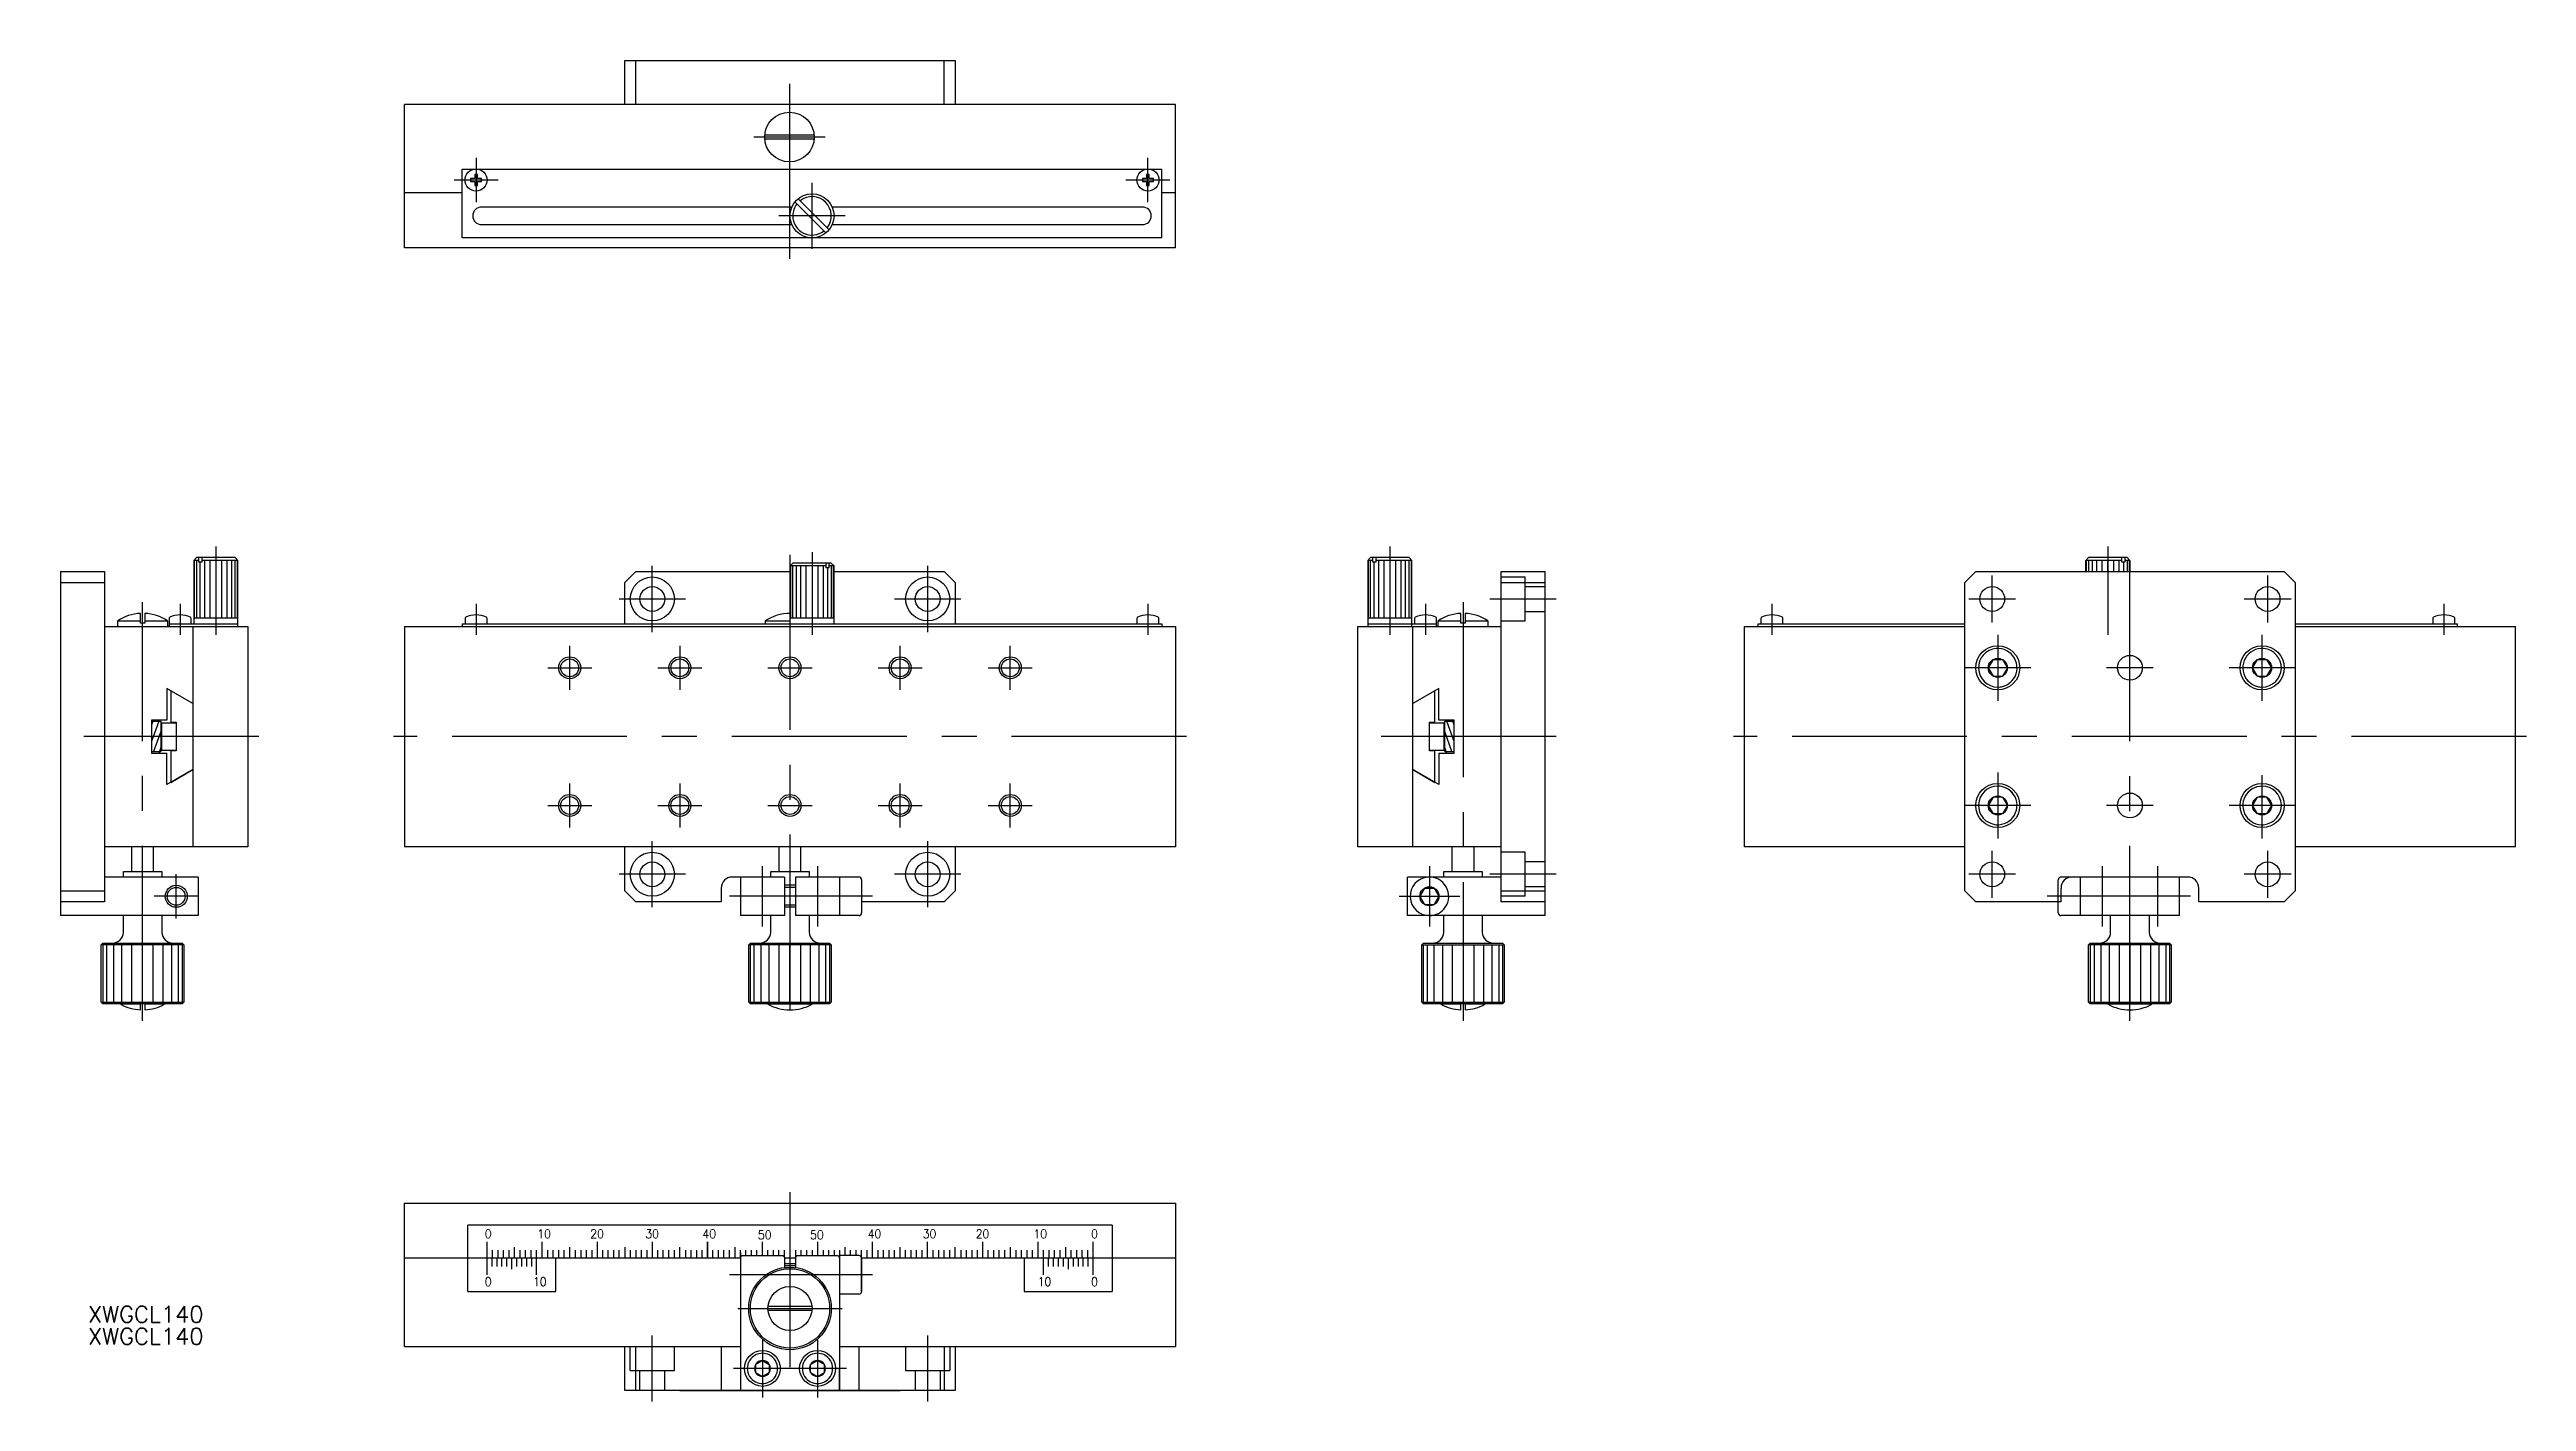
# Model space of a CAD drawing. Extents: x -134 to 315, y -121 to 125.
import ezdxf

# ---------------------------------------------------------------- set-up
doc = ezdxf.new("R2010")
doc.units = 0
doc.linetypes.add('CENTER', pattern=[50.8, 31.75, -6.35, 6.35, -6.35])
doc.linetypes.add('DASHED', pattern=[19.05, 12.7, -6.35])
doc.layers.get('0').update_dxf_attribs({"linetype": 'CONTINUOUS'})
doc.layers.add('CENTER', color=1, linetype='CENTER')
doc.styles.add('CONVERTER_2', font='txt.shx', dxfattribs={"width": 0.9})
doc.styles.get("Standard").update_dxf_attribs({"font": 'txt.shx', "height": 3, "bigfont": 'bigfont.shx'})

msp = doc.modelspace()

# ---------------------------------------------------------------- linework, layer by layer
at = {"color": 7, "linetype": 'CONTINUOUS'}
for p, q in [((-30, 122.78), (30, 122.78)), ((-30, 114.78), (-30, 122.78)), ((-28, 114.78), (-28, 122.78)), ((28, 114.78), (28, 122.78)), ((30, 122.78), (30, 114.78)), ((70, 114.78), (-70, 114.78)), ((-70, 88.78), (-70, 114.78)), ((70, 88.78), (70, 114.78)), ((-4.57, 109.28), (4.4, 109.28)), ((4.4, 108.48), (-4.57, 108.48)), ((-59.5, 103.08), (67.5, 103.08)), ((-59.5, 93.58), (-59.5, 103.08)), ((-59.5, 90.58), (-59.5, 102.08)), ((-57.25, 101.33), (-58, 101.33)), ((-58, 101.33), (-58, 100.83)), ((-58, 100.83), (-57.25, 100.83)), ((-56.75, 102.08), (-57.25, 102.08)), ((-57.25, 102.08), (-57.25, 101.33)), ((-57.25, 100.83), (-57.25, 100.08)), ((-57.25, 100.08), (-56.75, 100.08)), ((-56.75, 101.33), (-56.75, 102.08)), ((-56, 101.33), (-56.75, 101.33)), ((-56.75, 100.08), (-56.75, 100.83)), ((-56.75, 100.83), (-56, 100.83)), ((-56, 100.83), (-56, 101.33)), ((64.75, 101.33), (64, 101.33)), ((64, 101.33), (64, 100.83)), ((64, 100.83), (64.75, 100.83)), ((65.25, 102.08), (64.75, 102.08)), ((64.75, 102.08), (64.75, 101.33)), ((64.75, 100.83), (64.75, 100.08)), ((64.75, 100.08), (65.25, 100.08)), ((65.25, 101.33), (65.25, 102.08)), ((66, 101.33), (65.25, 101.33)), ((65.25, 100.08), (65.25, 100.83)), ((65.25, 100.83), (66, 100.83)), ((66, 100.83), (66, 101.33)), ((67.5, 90.58), (67.5, 103.08)), ((-59.5, 98.78), (-70, 98.78)), ((0.33, 96.18), (-56, 96.18)), ((6.53, 91.48), (0.9, 97.11)), ((1.47, 97.67), (7.1, 92.05)), ((64, 96.18), (7.67, 96.18)), ((70, 98.78), (67.5, 98.78)), ((67.5, 90.58), (-59.5, 90.58)), ((-56, 92.98), (0.33, 92.98)), ((7.67, 92.98), (64, 92.98)), ((70, 88.78), (-70, 88.78)), ((-108.25, 32), (-107.75, 32.5)), ((-108.25, 32), (-108.25, 20.51)), ((-107.35, 32), (-108.25, 32)), ((-108.12, 21.5), (-108.12, 32)), ((-100.75, 32.5), (-107.75, 32.5)), ((-107.72, 21.5), (-107.72, 32)), ((-107.35, 31.7), (-107.35, 32.5)), ((-106.78, 31.7), (-107.35, 31.7)), ((-107.08, 21.5), (-107.08, 31.7)), ((-106.78, 32.5), (-106.78, 31.7)), ((-100.25, 32), (-106.78, 32)), ((-106.25, 21.5), (-106.25, 32)), ((-105.29, 21.5), (-105.29, 32)), ((-104.25, 32), (-104.25, 21.5)), ((-103.22, 32), (-103.22, 21.5)), ((-102.25, 32), (-102.25, 21.5)), ((-101.42, 32), (-101.42, 21.5)), ((-100.79, 32), (-100.79, 21.5)), ((-100.75, 32.5), (-100.25, 32)), ((-100.39, 32), (-100.39, 21.5)), ((-100.25, 20), (-100.25, 32)), ((0, 31), (0.5, 31.5)), ((7.5, 31.5), (0.5, 31.5)), ((6.53, 31.5), (6.53, 30.7)), ((7.1, 30.7), (7.1, 31.5)), ((7.5, 31.5), (8, 31)), ((104.91, 32), (105.41, 32.5)), ((104.91, 32), (104.91, 20)), ((105.81, 32), (104.91, 32)), ((105.04, 21.5), (105.04, 32)), ((112.41, 32.5), (105.41, 32.5)), ((105.44, 21.5), (105.44, 32)), ((105.81, 31.7), (105.81, 32.5)), ((106.37, 31.7), (105.81, 31.7)), ((106.08, 21.5), (106.08, 31.7)), ((106.37, 32.5), (106.37, 31.7)), ((112.91, 32), (106.37, 32)), ((106.91, 21.5), (106.91, 32)), ((107.87, 21.5), (107.87, 32)), ((108.91, 32), (108.91, 21.5)), ((109.94, 32), (109.94, 21.5)), ((110.91, 32), (110.91, 21.5)), ((111.73, 32), (111.73, 21.5)), ((112.37, 32), (112.37, 21.5)), ((112.41, 32.5), (112.91, 32)), ((112.77, 32), (112.77, 21.5)), ((112.91, 20), (112.91, 32)), ((235.31, 32), (235.81, 32.5)), ((241.85, 32), (235.31, 32)), ((235.31, 30), (235.31, 32)), ((235.45, 30), (235.45, 32)), ((242.81, 32.5), (235.81, 32.5)), ((235.85, 30), (235.85, 32)), ((236.49, 30), (236.49, 32)), ((237.31, 30), (237.31, 32)), ((238.28, 30), (238.28, 32)), ((239.31, 30), (239.31, 32)), ((240.35, 32), (240.35, 30)), ((241.31, 32), (241.31, 30)), ((241.85, 31.7), (241.85, 32.5)), ((242.41, 31.7), (241.85, 31.7)), ((242.14, 31.7), (242.14, 30)), ((242.41, 32.5), (242.41, 31.7)), ((243.31, 32), (242.41, 32)), ((242.78, 32), (242.78, 30)), ((242.81, 32.5), (243.31, 32)), ((243.18, 32), (243.18, 30)), ((243.31, 32), (243.31, 30)), ((-132.45, 30), (-132.45, -30)), ((-132.45, 30), (-124.45, 30)), ((-132.45, 28), (-124.45, 28)), ((-124.45, 30), (-124.45, -30)), ((-28, 30), (-30, 28)), ((-30, 20.5), (-30, 28)), ((-28, 30), (0, 30)), ((0, 31), (0, 20.5)), ((6.53, 31), (0, 31)), ((0.14, 21.5), (0.14, 31)), ((0.54, 21.5), (0.54, 31)), ((1.17, 21.5), (1.17, 31)), ((2, 21.5), (2, 31)), ((2.96, 21.5), (2.96, 31)), ((4, 31), (4, 21.5)), ((5.04, 31), (5.04, 21.5)), ((6, 31), (6, 21.5)), ((6.53, 30.7), (7.1, 30.7)), ((6.83, 30.7), (6.83, 21.5)), ((8, 31), (7.1, 31)), ((7.46, 31), (7.46, 21.5)), ((7.86, 31), (7.86, 21.5)), ((8, 20.5), (8, 31)), ((8, 30), (28, 30)), ((28, 30), (30, 28)), ((30, 28), (30, 20.5)), ((129.11, -30), (129.11, 30)), ((129.11, 30), (137.11, 30)), ((129.11, 28), (137.11, 28)), ((137.11, -32.5), (137.11, 30)), ((213.31, 28), (215.31, 30)), ((213.31, 25), (213.31, 28)), ((215.31, 30), (218.31, 30)), ((218.31, 30), (268.31, 30)), ((235.31, 30), (235.45, 30)), ((235.45, 30), (235.85, 30)), ((235.85, 30), (236.49, 30)), ((236.49, 30), (237.31, 30)), ((237.31, 30), (238.28, 30)), ((238.28, 30), (239.31, 30)), ((239.31, 30), (240.35, 30)), ((240.35, 30), (241.31, 30)), ((241.31, 30), (242.14, 30)), ((242.14, 30), (242.78, 30)), ((242.78, 30), (243.18, 30)), ((243.18, 30), (243.31, 30)), ((268.31, 30), (271.31, 30)), ((273.31, 28), (271.31, 30)), ((273.31, 28), (273.31, -28)), ((213.31, 12.5), (213.31, 25)), ((-124.45, 20), (-98.45, 20)), ((-122.05, 20), (-122.05, 21.01)), ((-122.05, 21.01), (-117.95, 21.01)), ((-117.95, 20.6), (-117.95, 22.39)), ((-117.15, 20.6), (-117.95, 20.6)), ((-117.15, 22.39), (-117.15, 20.6)), ((-117.15, 21.01), (-113.05, 21.01)), ((-113.05, 21.01), (-113.05, 20)), ((-112.75, 21.49), (-112.75, 20.5)), ((-112.75, 20.5), (-100.25, 20.5)), ((-112.75, 20.5), (-112.75, 20)), ((-108.75, 20.5), (-108.75, 21.49)), ((-108.45, 20), (-108.45, -20)), ((-100.25, 21.5), (-108.25, 21.5)), ((-98.45, 20), (-98.45, -20)), ((-70, 20), (-70, -20)), ((-70, 20), (70, 20)), ((-59.5, 20.5), (67.5, 20.5)), ((-59.5, 20.5), (-59.5, 20)), ((-59, 21.49), (-59, 20.5)), ((-55, 20.5), (-55, 21.49)), ((-4.5, 21), (0, 21)), ((-4.5, 21), (-4.5, 20.5)), ((8, 21.5), (0, 21.5)), ((63, 21.49), (63, 20.5)), ((67, 20.5), (67, 21.49)), ((67.5, 20.5), (67.5, 20)), ((70, 20), (70, -20)), ((103.11, -20), (103.11, 20)), ((103.11, 20), (104.91, 20)), ((112.91, 21.5), (104.91, 21.5)), ((104.91, 20.5), (117.41, 20.5)), ((104.91, 20), (129.11, 20)), ((113.11, -20), (113.11, 20)), ((113.41, 21.49), (113.41, 20.5)), ((117.41, 20.5), (117.41, 21.49)), ((117.41, 20), (117.41, 20.5)), ((117.71, 21.01), (121.81, 21.01)), ((117.71, 20), (117.71, 21.01)), ((121.81, 20.6), (121.81, 22.39)), ((122.61, 20.6), (121.81, 20.6)), ((122.61, 22.39), (122.61, 20.6)), ((122.61, 21.01), (126.71, 21.01)), ((126.71, 21.01), (126.71, 20)), ((173.31, -20), (173.31, 20)), ((173.31, 20), (213.31, 20)), ((175.81, 20.5), (213.31, 20.5)), ((175.81, 20), (175.81, 20.5)), ((176.31, 21.49), (176.31, 20.5)), ((180.31, 20.5), (180.31, 21.49)), ((273.31, 20.5), (302.81, 20.5)), ((273.31, 20), (313.31, 20)), ((298.31, 21.49), (298.31, 20.5)), ((302.31, 20.5), (302.31, 21.49)), ((302.81, 20), (302.81, 20.5)), ((313.31, -20), (313.31, 20)), ((218.45, 14), (217.58, 12.5)), ((218.45, 14), (220.18, 14)), ((220.18, 14), (221.05, 12.5)), ((265.58, 12.5), (266.45, 14)), ((266.45, 14), (268.18, 14)), ((269.05, 12.5), (268.18, 14)), ((213.31, -28), (213.31, 12.5)), ((217.58, 12.5), (218.45, 11)), ((218.45, 11), (220.18, 11)), ((221.05, 12.5), (220.18, 11)), ((266.45, 11), (265.58, 12.5)), ((266.45, 11), (268.18, 11)), ((268.18, 11), (269.05, 12.5)), ((-108.45, 6), (-113.15, 8.71)), ((-113.15, 8.71), (-113.15, 3)), ((-108.45, 6), (-112.45, 8.31)), ((-112.45, 8.31), (-112.45, 2.6)), ((117.81, 8.71), (113.11, 6)), ((117.11, 8.31), (113.11, 6)), ((117.11, 2.6), (117.11, 8.31)), ((117.81, 3), (117.81, 8.71)), ((-115.95, 3), (-115.95, -3)), ((-113.15, 3), (-115.95, 3)), ((-115.95, 2.8), (-114.23, 2.8)), ((-114.23, 2.8), (-114.23, -2.7)), ((-114.23, 2.5), (-111.45, 2.5)), ((-114.15, 2.5), (-114.15, -2.5)), ((-112.45, 2.6), (-111.45, 2.6)), ((-111.45, 2.6), (-111.45, -2.6)), ((116.11, -2.6), (116.11, 2.6)), ((116.11, 2.6), (117.11, 2.6)), ((116.11, 2.5), (118.88, 2.5)), ((120.61, 3), (117.81, 3)), ((118.81, -2.5), (118.81, 2.5)), ((118.88, -2.7), (118.88, 2.8)), ((118.88, 2.8), (120.61, 2.8)), ((120.61, -3), (120.61, 3)), ((-115.95, -2.7), (-114.23, -2.7)), ((-115.95, -3), (-113.15, -3)), ((-114.55, -2.7), (-114.55, -3)), ((-111.45, -2.5), (-114.23, -2.5)), ((-113.15, -8.71), (-113.15, -3)), ((-111.45, -2.6), (-112.45, -2.6)), ((-112.45, -2.6), (-112.45, -8.31)), ((118.88, -2.5), (116.11, -2.5)), ((117.11, -2.6), (116.11, -2.6)), ((117.11, -8.31), (117.11, -2.6)), ((117.81, -3), (117.81, -8.71)), ((117.81, -3), (120.61, -3)), ((118.88, -2.7), (120.61, -2.7)), ((119.21, -3), (119.21, -2.7)), ((-108.45, -6), (-113.15, -8.71)), ((-112.45, -8.31), (-108.45, -6)), ((113.11, -6), (117.11, -8.31)), ((117.81, -8.71), (113.11, -6)), ((218.45, -11), (217.58, -12.5)), ((217.58, -12.5), (218.45, -14)), ((220.18, -11), (218.45, -11)), ((220.18, -11), (221.05, -12.5)), ((221.05, -12.5), (220.18, -14)), ((265.58, -12.5), (266.45, -11)), ((266.45, -14), (265.58, -12.5)), ((268.18, -11), (266.45, -11)), ((269.05, -12.5), (268.18, -11)), ((268.18, -14), (269.05, -12.5)), ((220.18, -14), (218.45, -14)), ((268.18, -14), (266.45, -14)), ((-108.45, -20), (-124.45, -20)), ((-119.55, -20), (-119.55, -24.51)), ((-115.55, -24.51), (-115.55, -20)), ((-98.45, -20), (-108.45, -20)), ((70, -20), (-70, -20)), ((-30, -28), (-30, -20)), ((2, -20), (-2, -20)), ((-2, -20), (-2, -24.51)), ((2, -24.51), (2, -20)), ((30, -20), (30, -28)), ((113.11, -20), (103.11, -20)), ((129.11, -20), (113.11, -20)), ((120.21, -20), (120.21, -24.51)), ((124.21, -24.51), (124.21, -20)), ((213.31, -20), (173.31, -20)), ((313.31, -20), (273.31, -20)), ((-124.45, -23), (-124.45, -30)), ((-111.45, -25.5), (-124.45, -25.5)), ((-121.05, -25.5), (-121.05, -24.51)), ((-121.05, -24.51), (-119.55, -24.51)), ((-119.55, -24.51), (-115.55, -24.51)), ((-115.55, -24.51), (-114.05, -24.51)), ((-114.05, -24.51), (-114.05, -25.5)), ((-107.45, -25.5), (-111.45, -25.5)), ((-107.45, -25.5), (-107.45, -32.5)), ((-3.5, -25.5), (-10.5, -25.5)), ((-9, -25.5), (-9, -29)), ((-3.5, -24.51), (3.5, -24.51)), ((-3.5, -25.5), (-3.5, -24.51)), ((-1, -25.5), (-3.5, -25.5)), ((-1, -25.5), (-1, -27)), ((12.5, -25.5), (1, -25.5)), ((1, -25.5), (1, -27)), ((3.5, -24.51), (3.5, -25.5)), ((9, -25.5), (3.5, -25.5)), ((9, -25.5), (9, -32.5)), ((10.5, -25.5), (9, -25.5)), ((13, -26), (13, -30)), ((112.11, -32.5), (112.11, -25.5)), ((129.11, -25.5), (112.11, -25.5)), ((118.71, -24.51), (120.21, -24.51)), ((118.71, -25.5), (118.71, -24.51)), ((120.21, -24.51), (124.21, -24.51)), ((124.21, -24.51), (125.71, -24.51)), ((125.71, -24.51), (125.71, -25.5)), ((129.11, -30), (129.11, -23)), ((252.31, -25.5), (232.81, -25.5)), ((234.31, -25.5), (232.81, -25.5)), ((234.31, -32.5), (234.31, -25.5)), ((253.81, -25.5), (244.31, -25.5)), ((252.31, -29), (252.31, -25.5)), ((-132.45, -28), (-124.45, -28)), ((-124.45, -30), (-132.45, -30)), ((-132.45, -30), (-132.45, -32.5)), ((-30, -28), (-28, -30)), ((-12.5, -30), (-28, -30)), ((-12.5, -27.5), (-12.5, -30)), ((-9, -29), (-9, -30)), ((-9, -30), (-9, -32.5)), ((1, -27), (-1, -27)), ((-1, -27), (-1, -27.38)), ((-1, -27.38), (-1, -30.62)), ((-1, -30.62), (-1, -31)), ((-1, -31), (-1, -32.5)), ((1, -31), (-1, -31)), ((1, -27), (1, -27.38)), ((1, -27.38), (1, -30.62)), ((1, -30.62), (1, -31)), ((1, -31), (1, -32.5)), ((14, -30), (13, -30)), ((28, -30), (13, -30)), ((13, -30), (13, -32)), ((30, -28), (28, -30)), ((115.24, -27.5), (114.37, -29)), ((114.37, -29), (115.24, -30.5)), ((115.24, -27.5), (116.97, -27.5)), ((115.24, -30.5), (116.97, -30.5)), ((116.97, -27.5), (117.84, -29)), ((117.84, -29), (116.97, -30.5)), ((129.11, -28), (137.11, -28)), ((137.11, -30), (129.11, -30)), ((215.31, -30), (213.31, -28)), ((230.81, -30), (215.31, -30)), ((230.31, -32), (230.31, -30)), ((230.81, -30), (230.81, -27.5)), ((252.31, -32.5), (252.31, -29)), ((255.81, -30), (255.81, -27.5)), ((271.31, -30), (255.81, -30)), ((271.31, -30), (273.31, -28)), ((-111.45, -32.5), (-132.45, -32.5)), ((-121.05, -35.51), (-121.05, -32.5)), ((-114.05, -32.5), (-114.05, -35.51)), ((-107.45, -32.5), (-111.45, -32.5)), ((-1, -32.5), (-9, -32.5)), ((-3.5, -32.5), (-9, -32.5)), ((-1, -32.5), (-3.5, -32.5)), ((-3.5, -35.51), (-3.5, -32.5)), ((9, -32.5), (1, -32.5)), ((9, -32.5), (1, -32.5)), ((3.5, -32.5), (3.5, -35.51)), ((12.5, -32.5), (9, -32.5)), ((116.11, -32.5), (112.11, -32.5)), ((137.11, -32.5), (116.11, -32.5)), ((118.71, -35.51), (118.71, -32.5)), ((125.71, -32.5), (125.71, -35.51)), ((252.31, -32.5), (230.81, -32.5)), ((242.31, -32.5), (234.31, -32.5)), ((239.81, -35.51), (239.81, -32.5)), ((252.31, -32.5), (246.81, -32.5)), ((246.81, -32.5), (246.81, -35.51)), ((-124.75, -37.51), (-125.05, -37.81)), ((-125.05, -48.21), (-125.05, -37.81)), ((-110.05, -37.81), (-125.05, -37.81)), ((-124.8, -37.81), (-124.8, -48.21)), ((-124.75, -37.51), (-110.35, -37.51)), ((-124.05, -48.21), (-124.05, -37.81)), ((-122.86, -37.81), (-122.86, -48.21)), ((-121.3, -48.21), (-121.3, -37.81)), ((-119.49, -48.21), (-119.49, -37.81)), ((-117.55, -48.21), (-117.55, -37.81)), ((-115.61, -48.21), (-115.61, -37.81)), ((-113.8, -48.21), (-113.8, -37.81)), ((-112.25, -48.21), (-112.25, -37.81)), ((-111.06, -48.21), (-111.06, -37.81)), ((-110.05, -37.81), (-110.35, -37.51)), ((-110.31, -48.21), (-110.31, -37.81)), ((-110.05, -37.81), (-110.05, -48.21)), ((-7.5, -37.81), (-7.2, -37.51)), ((-7.5, -48.21), (-7.5, -37.81)), ((7.5, -37.81), (-7.5, -37.81)), ((-7.24, -37.81), (-7.24, -48.21)), ((-7.2, -37.51), (7.2, -37.51)), ((-6.5, -48.21), (-6.5, -37.81)), ((-5.3, -37.81), (-5.3, -48.21)), ((-3.75, -48.21), (-3.75, -37.81)), ((-1.94, -48.21), (-1.94, -37.81)), ((0, -48.21), (0, -37.81)), ((1.94, -48.21), (1.94, -37.81)), ((3.75, -48.21), (3.75, -37.81)), ((5.3, -48.21), (5.3, -37.81)), ((6.5, -48.21), (6.5, -37.81)), ((7.5, -37.81), (7.2, -37.51)), ((7.24, -48.21), (7.24, -37.81)), ((7.5, -37.81), (7.5, -48.21)), ((115.01, -37.51), (114.71, -37.81)), ((114.71, -48.21), (114.71, -37.81)), ((114.71, -37.81), (129.71, -37.81)), ((114.96, -37.81), (114.96, -48.21)), ((115.01, -37.51), (129.41, -37.51)), ((115.71, -37.81), (115.71, -48.21)), ((116.9, -37.81), (116.9, -48.21)), ((118.46, -37.81), (118.46, -48.21)), ((120.26, -37.81), (120.26, -48.21)), ((122.21, -37.81), (122.21, -48.21)), ((124.15, -37.81), (124.15, -48.21)), ((125.96, -37.81), (125.96, -48.21)), ((127.51, -48.21), (127.51, -37.81)), ((128.7, -37.81), (128.7, -48.21)), ((129.71, -37.81), (129.41, -37.51)), ((129.45, -48.21), (129.45, -37.81)), ((129.71, -37.81), (129.71, -48.21)), ((236.11, -37.51), (235.81, -37.81)), ((235.81, -48.21), (235.81, -37.81)), ((250.81, -37.81), (235.81, -37.81)), ((236.07, -37.81), (236.07, -48.21)), ((236.11, -37.51), (250.51, -37.51)), ((236.82, -37.81), (236.82, -48.21)), ((238.01, -37.81), (238.01, -48.21)), ((239.56, -37.81), (239.56, -48.21)), ((241.37, -37.81), (241.37, -48.21)), ((243.31, -37.81), (243.31, -48.21)), ((245.26, -37.81), (245.26, -48.21)), ((247.06, -37.81), (247.06, -48.21)), ((248.62, -48.21), (248.62, -37.81)), ((249.81, -37.81), (249.81, -48.21)), ((250.51, -37.51), (250.81, -37.81)), ((250.56, -48.21), (250.56, -37.81)), ((250.81, -37.81), (250.81, -48.21)), ((-125.05, -48.21), (-110.05, -48.21)), ((-125.05, -48.21), (-124.75, -48.51)), ((-110.35, -48.51), (-124.75, -48.51)), ((-121.55, -48.61), (-121.55, -48.51)), ((-117.95, -48.61), (-121.55, -48.61)), ((-117.95, -49.6), (-117.95, -48.51)), ((-117.15, -48.51), (-117.15, -49.6)), ((-113.55, -48.61), (-117.15, -48.61)), ((-113.55, -48.51), (-113.55, -48.61)), ((-110.05, -48.21), (-110.35, -48.51)), ((-7.5, -48.21), (7.5, -48.21)), ((-7.5, -48.21), (-7.2, -48.51)), ((7.2, -48.51), (-7.2, -48.51)), ((-4, -48.61), (-4, -48.51)), ((4, -48.61), (-4, -48.61)), ((4, -48.51), (4, -48.61)), ((7.5, -48.21), (7.2, -48.51)), ((114.71, -48.21), (129.71, -48.21)), ((115.01, -48.51), (114.71, -48.21)), ((129.41, -48.51), (115.01, -48.51)), ((118.21, -48.61), (118.21, -48.51)), ((121.81, -48.61), (118.21, -48.61)), ((121.81, -49.6), (121.81, -48.51)), ((122.61, -48.51), (122.61, -49.6)), ((126.21, -48.61), (122.61, -48.61)), ((126.21, -48.51), (126.21, -48.61)), ((129.41, -48.51), (129.71, -48.21)), ((235.81, -48.21), (250.81, -48.21)), ((236.11, -48.51), (235.81, -48.21)), ((250.51, -48.51), (236.11, -48.51)), ((239.31, -48.61), (239.31, -48.51)), ((247.31, -48.61), (239.31, -48.61)), ((247.31, -48.51), (247.31, -48.61)), ((250.51, -48.51), (250.81, -48.21)), ((-70, -84.74), (70, -84.74)), ((-70, -110.74), (-70, -84.74)), ((70, -84.74), (70, -94.74)), ((58.5, -88.74), (-58.5, -88.74)), ((-58.5, -94.74), (-58.5, -88.74)), ((58.5, -88.74), (58.5, -94.74)), ((-55, -94.74), (-55, -91.74)), ((-54, -94.74), (-54, -93.24)), ((-53, -94.74), (-53, -93.24)), ((-52, -94.74), (-52, -93.24)), ((-51, -94.74), (-51, -93.24)), ((-50, -94.74), (-50, -92.74)), ((-49, -94.74), (-49, -93.24)), ((-48, -94.74), (-48, -93.24)), ((-47, -94.74), (-47, -93.24)), ((-46, -94.74), (-46, -93.24)), ((-45, -94.74), (-45, -91.74)), ((-44, -94.74), (-44, -93.24)), ((-43, -94.74), (-43, -93.24)), ((-42, -94.74), (-42, -93.24)), ((-41, -94.74), (-41, -93.24)), ((-40, -94.74), (-40, -92.74)), ((-39, -93.24), (-39, -94.74)), ((-38, -93.24), (-38, -94.74)), ((-37, -93.24), (-37, -94.74)), ((-36, -93.24), (-36, -94.74)), ((-35, -91.74), (-35, -94.74)), ((-34, -94.74), (-34, -93.24)), ((-33, -94.74), (-33, -93.24)), ((-32, -94.74), (-32, -93.24)), ((-31, -94.74), (-31, -93.24)), ((-30, -92.74), (-30, -94.74)), ((-29, -93.24), (-29, -94.74)), ((-28, -93.24), (-28, -94.74)), ((-27, -93.24), (-27, -94.74)), ((-26, -93.24), (-26, -94.74)), ((-25, -91.74), (-25, -94.74)), ((-24, -94.74), (-24, -93.24)), ((-23, -94.74), (-23, -93.24)), ((-22, -94.74), (-22, -93.24)), ((-21, -94.74), (-21, -93.24)), ((-20, -94.74), (-20, -92.74)), ((-19, -93.24), (-19, -94.74)), ((-18, -93.24), (-18, -94.74)), ((-17, -93.24), (-17, -94.74)), ((-16, -93.24), (-16, -94.74)), ((-15, -94.74), (-15, -91.74)), ((-15, -91.74), (-15, -94.74)), ((-14, -94.74), (-14, -93.24)), ((-13, -94.74), (-13, -93.24)), ((-12, -94.74), (-12, -93.24)), ((-11, -94.74), (-11, -93.24)), ((-10, -92.74), (-10, -94.74)), ((-9, -94.74), (-9, -93.24)), ((-9, -93.74), (-9, -94.74)), ((-8.7, -94.24), (-9, -94.54)), ((-8.7, -94.24), (-9, -94.54)), ((-8.7, -94.24), (-9, -94.54)), ((-8.7, -94.24), (-1.3, -94.24)), ((-8.7, -94.24), (-1.3, -94.24)), ((-8.7, -94.24), (-1.3, -94.24)), ((-8, -94.24), (-8, -93.24)), ((-7, -94.24), (-7, -93.24)), ((-6, -94.24), (-6, -93.24)), ((-6, -94.24), (-4, -94.24)), ((-6, -94.24), (-5, -94.24)), ((-6, -94.24), (-4, -94.24)), ((-5, -94.24), (-5, -91.74)), ((-5, -94.24), (-4, -94.24)), ((-4, -94.24), (-4, -93.24)), ((-3, -94.24), (-3, -93.24)), ((-2, -94.24), (-2, -93.24)), ((-1.3, -94.24), (-1, -94.54)), ((-1.3, -94.24), (-1, -94.54)), ((-1.3, -94.24), (-1, -94.54)), ((-1, -94.54), (-1, -93.24)), ((0, -92.74), (0, -94.74)), ((0, -92.74), (0, -94.74)), ((0, -92.74), (0, -94.74)), ((1, -93.24), (1, -94.54)), ((1, -94.54), (1.3, -94.24)), ((1, -94.54), (1.3, -94.24)), ((1, -94.54), (1.3, -94.24)), ((1.3, -94.24), (8.7, -94.24)), ((1.3, -94.24), (2, -94.24)), ((1.3, -94.24), (8.7, -94.24)), ((2, -93.24), (2, -94.24)), ((2, -94.24), (3, -94.24)), ((3, -93.24), (3, -94.24)), ((3, -94.24), (4, -94.24)), ((4, -93.24), (4, -94.24)), ((4, -94.24), (5, -94.24)), ((5, -91.74), (5, -94.24)), ((5, -94.24), (6, -94.24)), ((6, -93.24), (6, -94.24)), ((6, -94.24), (7, -94.24)), ((7, -93.24), (7, -94.24)), ((7, -94.24), (8, -94.24)), ((8, -93.24), (8, -94.24)), ((8, -94.24), (8.7, -94.24)), ((8.7, -94.24), (9, -94.54)), ((8.7, -94.24), (9, -94.54)), ((8.7, -94.24), (9, -94.54)), ((9, -93.24), (9, -94.74)), ((9, -93.74), (9, -94.74)), ((9, -94.24), (9, -110.74)), ((12.5, -94.24), (9, -94.24)), ((12.5, -94.24), (9, -94.24)), ((10, -94.24), (9, -94.24)), ((10, -94.24), (9, -94.24)), ((9, -94.24), (9, -94.74)), ((12.5, -94.24), (9, -94.24)), ((12.5, -94.24), (9, -94.24)), ((10, -94.24), (10, -92.74)), ((11, -94.24), (10, -94.24)), ((11, -94.24), (10, -94.24)), ((11, -94.24), (11, -93.24)), ((12, -94.24), (11, -94.24)), ((12, -94.24), (11, -94.24)), ((12, -94.24), (12, -93.24)), ((12.5, -94.24), (12, -94.24)), ((12.5, -94.24), (12, -94.24)), ((13, -94.74), (13, -93.24)), ((14, -94.74), (14, -93.24)), ((15, -94.74), (15, -91.74)), ((16, -94.74), (16, -93.24)), ((17, -94.74), (17, -93.24)), ((18, -94.74), (18, -93.24)), ((19, -94.74), (19, -93.24)), ((19, -94.74), (19, -93.24)), ((20, -94.74), (20, -92.74)), ((21, -94.74), (21, -93.24)), ((22, -94.74), (22, -93.24)), ((23, -94.74), (23, -93.24)), ((24, -94.74), (24, -93.24)), ((25, -94.74), (25, -91.74)), ((26, -94.74), (26, -93.24)), ((27, -94.74), (27, -93.24)), ((28, -94.74), (28, -93.24)), ((29, -94.74), (29, -93.24)), ((30, -94.74), (30, -92.74)), ((31, -93.24), (31, -94.74)), ((32, -93.24), (32, -94.74)), ((33, -93.24), (33, -94.74)), ((34, -93.24), (34, -94.74)), ((35, -94.74), (35, -91.74)), ((36, -94.74), (36, -93.24)), ((37, -94.74), (37, -93.24)), ((38, -94.74), (38, -93.24)), ((39, -94.74), (39, -93.24)), ((40, -92.74), (40, -94.74)), ((41, -93.24), (41, -94.74)), ((42, -93.24), (42, -94.74)), ((43, -93.24), (43, -94.74)), ((44, -93.24), (44, -94.74)), ((45, -91.74), (45, -94.74)), ((46, -93.24), (46, -94.74)), ((47, -93.24), (47, -94.74)), ((48, -93.24), (48, -94.74)), ((49, -93.24), (49, -94.74)), ((50, -92.74), (50, -94.74)), ((51, -93.24), (51, -94.74)), ((52, -93.24), (52, -94.74)), ((53, -93.24), (53, -94.74)), ((54, -93.24), (54, -94.74)), ((55, -91.74), (55, -94.74)), ((-9, -94.74), (-70, -94.74)), ((-58.5, -100.74), (-58.5, -94.74)), ((-55, -97.74), (-55, -94.74)), ((-54.1, -96.24), (-54.1, -94.74)), ((-53.2, -96.24), (-53.2, -94.74)), ((-52.3, -96.24), (-52.3, -94.74)), ((-51.4, -96.24), (-51.4, -94.74)), ((-50.5, -96.74), (-50.5, -94.74)), ((-49.6, -96.24), (-49.6, -94.74)), ((-48.7, -96.24), (-48.7, -94.74)), ((-47.8, -96.24), (-47.8, -94.74)), ((-46.9, -96.24), (-46.9, -94.74)), ((-46, -97.74), (-46, -94.74)), ((-9, -94.74), (-45, -94.74)), ((-42, -94.74), (-45, -94.74)), ((-42.5, -100.74), (-42.5, -94.74)), ((-41, -94.74), (-42, -94.74)), ((-40, -94.74), (-41, -94.74)), ((-29, -94.74), (-30, -94.74)), ((-28, -94.74), (-29, -94.74)), ((-25, -94.74), (-28, -94.74)), ((-22, -94.74), (-25, -94.74)), ((-21, -94.74), (-22, -94.74)), ((-21, -94.74), (-22, -94.74)), ((-20, -94.74), (-21, -94.74)), ((-9, -94.74), (-10, -94.74)), ((-9, -94.74), (-10, -94.74)), ((-9, -94.54), (-9, -110.74)), ((-9, -94.54), (-9, -95.24)), ((-9, -94.54), (-9, -100.74)), ((-9, -94.54), (-9, -95.24)), ((-9, -94.54), (-9, -100.74)), ((-9, -94.54), (-9, -100.74)), ((-9, -94.54), (-9, -95.24)), ((-9, -94.74), (-9, -110.74)), ((-1, -94.54), (-1, -96.4)), ((-1, -94.54), (-1, -96.4)), ((-1, -94.54), (-1, -94.74)), ((1, -94.74), (-1, -94.74)), ((0, -94.74), (-1, -94.74)), ((0, -94.74), (-1, -94.74)), ((1, -94.74), (-1, -94.74)), ((-1, -94.74), (-1, -96.4)), ((-1, -95.74), (-1, -96.4)), ((-1, -95.74), (-1, -96.4)), ((-1, -95.74), (-1, -96.4)), ((1, -95.74), (-1, -95.74)), ((1, -94.74), (0, -94.74)), ((1, -94.74), (0, -94.74)), ((1, -94.54), (1, -96.4)), ((1, -94.54), (1, -96.4)), ((1, -94.54), (1, -96.4)), ((9, -94.74), (9, -94.54)), ((9, -94.74), (9, -94.54)), ((9, -94.74), (9, -94.54)), ((9, -94.74), (9, -110.74)), ((14, -94.74), (13, -94.74)), ((70, -94.74), (13, -94.74)), ((43.5, -94.74), (13, -94.74)), ((13, -100.74), (13, -94.74)), ((13, -94.74), (13, -100.74)), ((13, -100.74), (13, -94.74)), ((13, -94.74), (13, -100.74)), ((13, -94.74), (13, -100.74)), ((13, -100.74), (13, -94.74)), ((40, -94.74), (14, -94.74)), ((41, -94.74), (40, -94.74)), ((42, -94.74), (41, -94.74)), ((45, -94.74), (42, -94.74)), ((42.5, -94.74), (42.5, -100.74)), ((46, -94.74), (46, -97.74)), ((46.9, -94.74), (46, -94.74)), ((46.9, -94.74), (46.9, -96.24)), ((47.8, -94.74), (46.9, -94.74)), ((47.8, -94.74), (47.8, -96.24)), ((48.7, -94.74), (47.8, -94.74)), ((48.7, -94.74), (48.7, -96.24)), ((49.6, -94.74), (48.7, -94.74)), ((49.6, -94.74), (49.6, -96.24)), ((50.5, -94.74), (49.6, -94.74)), ((50.5, -94.74), (50.5, -96.74)), ((51.4, -94.74), (50.5, -94.74)), ((51.4, -94.74), (51.4, -96.24)), ((52.3, -94.74), (51.4, -94.74)), ((52.3, -94.74), (52.3, -96.24)), ((53.2, -94.74), (52.3, -94.74)), ((54.1, -94.74), (53.2, -94.74)), ((53.2, -94.74), (53.2, -96.24)), ((54.1, -94.74), (54.1, -96.24)), ((55, -94.74), (55, -97.74)), ((58.5, -94.74), (58.5, -100.74)), ((70, -94.74), (70, -110.74)), ((-58.5, -100.74), (-42.5, -100.74)), ((-3.98, -103.44), (3.98, -103.44)), ((-3.98, -103.44), (3.98, -103.44)), ((-3.98, -103.44), (3.98, -103.44)), ((12.5, -101.24), (9, -101.24)), ((12.5, -101.24), (9, -101.24)), ((12.5, -101.24), (9, -101.24)), ((12.5, -101.24), (9, -101.24)), ((12.5, -101.24), (9, -101.24)), ((12.5, -101.24), (9, -101.24)), ((42.5, -100.74), (58.5, -100.74)), ((3.98, -104.24), (-3.98, -104.24)), ((3.98, -104.24), (-3.98, -104.24)), ((-70, -110.74), (-9, -110.74)), ((-45, -110.74), (-12.5, -110.74)), ((-45, -110.74), (-9, -110.74)), ((-30, -118.74), (-30, -110.74)), ((-28, -118.74), (-28, -110.74)), ((-12.5, -110.74), (-12.5, -118.74)), ((-12.5, -110.74), (-9, -110.74)), ((-12.5, -110.74), (-9, -110.74)), ((-10, -110.74), (-9, -110.74)), ((-9, -110.74), (-9, -114.74)), ((9, -110.74), (9, -118.74)), ((9, -110.74), (12.5, -110.74)), ((9, -110.74), (10, -110.74)), ((12.5, -110.74), (70, -110.74)), ((12.5, -110.74), (12.5, -118.74)), ((28, -110.74), (28, -118.74)), ((30, -110.74), (30, -118.74)), ((-9, -114.74), (-9, -118.74)), ((-6.25, -114.01), (-5, -113.29)), ((-6.25, -114.01), (-6.25, -115.46)), ((-6.25, -115.46), (-5, -116.18)), ((-5, -113.29), (-3.75, -114.01)), ((-5, -116.18), (-3.75, -115.46)), ((-3.75, -114.01), (-3.75, -115.46)), ((3.75, -114.01), (5, -113.29)), ((3.75, -115.46), (3.75, -114.01)), ((3.75, -115.46), (5, -116.18)), ((5, -113.29), (6.25, -114.01)), ((5, -116.18), (6.25, -115.46)), ((6.25, -115.46), (6.25, -114.01)), ((9, -118.74), (9, -114.74)), ((30, -118.74), (-30, -118.74)), ((-12.5, -118.74), (-30, -118.74)), ((-20, -118.74), (-12.5, -118.74)), ((-12.5, -118.74), (12.5, -118.74)), ((12.5, -118.74), (-12.5, -118.74)), ((12.5, -118.74), (-12.5, -118.74)), ((-9, -118.74), (-10, -118.74)), ((-9, -118.74), (-10, -118.74)), ((9, -118.74), (-9, -118.74)), ((9, -118.74), (-9, -118.74)), ((10, -118.74), (9, -118.74)), ((10, -118.74), (9, -118.74)), ((10, -118.74), (9, -118.74)), ((10, -118.74), (9, -118.74)), ((12.5, -118.74), (20, -118.74)), ((30, -118.74), (12.5, -118.74))]:
    msp.add_line(p, q, dxfattribs=at)
at = {"color": 3, "linetype": 'DASHED'}
for p, q in [((129.11, 29), (133.51, 29)), ((133.51, 21), (133.51, 29)), ((133.51, 27.25), (137.11, 27.25)), ((133.51, 22.75), (137.11, 22.75)), ((129.11, 21), (133.51, 21)), ((133.51, -21), (129.11, -21)), ((133.51, -29), (133.51, -21)), ((137.11, -22.75), (133.51, -22.75)), ((230.31, -30), (230.31, -26)), ((232.81, -25.5), (230.81, -25.5)), ((133.51, -29), (129.11, -29)), ((137.11, -27.25), (133.51, -27.25)), ((-29, -115.14), (-29, -110.74)), ((-21, -115.14), (-21, -110.74)), ((21, -110.74), (21, -115.14)), ((29, -110.74), (29, -115.14)), ((-29, -115.14), (-21, -115.14)), ((-27.25, -118.74), (-27.25, -115.14)), ((-22.75, -118.74), (-22.75, -115.14)), ((21, -115.14), (29, -115.14)), ((22.75, -115.14), (22.75, -118.74)), ((27.25, -115.14), (27.25, -118.74))]:
    msp.add_line(p, q, dxfattribs=at)
at = {"color": 3, "linetype": 'CONTINUOUS'}
for p, q in [((-114.62, 2.8), (-115.95, -0.86)), ((-115.68, 2.8), (-115.95, 2.06)), ((-114.23, 0.95), (-115.56, -2.7)), ((120.21, -2.7), (118.88, 0.95)), ((120.61, -0.86), (119.27, 2.8)), ((120.61, 2.06), (120.34, 2.8)), ((-114.23, -1.97), (-114.49, -2.7)), ((119.15, -2.7), (118.88, -1.97)), ((1, -27.38), (-1, -27.38)), ((1, -30.62), (-1, -30.62)), ((1, -96.12), (-1, -96.12))]:
    msp.add_line(p, q, dxfattribs=at)
at = {"color": 7, "linetype": 'CONTINUOUS'}
for centre, radius in [((-0.09, 108.88), 4.5), ((-57, 101.08), 2), ((65, 101.08), 2), ((4, 94.58), 4), ((-25, 25), 4), ((-25, 25), 2.25), ((25, 25), 4), ((25, 25), 2.25), ((218.31, 25), 2.25), ((268.31, 25), 2.25), ((-40, 12.5), 1.62), ((-20, 12.5), 1.62), ((0, 12.5), 1.62), ((20, 12.5), 1.62), ((40, 12.5), 1.62), ((219.31, 12.5), 4), ((219.31, 12.5), 1.73), ((243.31, 12.5), 2.25), ((267.31, 12.5), 4), ((267.31, 12.5), 1.73), ((219.31, -12.5), 4), ((267.31, -12.5), 4), ((-40, -12.5), 1.62), ((-20, -12.5), 1.62), ((0, -12.5), 1.62), ((20, -12.5), 1.62), ((40, -12.5), 1.62), ((219.31, -12.5), 1.73), ((243.31, -12.5), 2.25), ((267.31, -12.5), 1.73), ((-25, -25), 4), ((25, -25), 4), ((-25, -25), 2.25), ((25, -25), 2.25), ((218.31, -25), 2.25), ((268.31, -25), 2.25), ((-111.45, -29), 1.62), ((116.11, -29), 1.73), ((0, -103.84), 7.5), ((0, -103.84), 7.2), ((0, -103.84), 7.2), ((0, -103.84), 4), ((0, -103.84), 4), ((-5, -114.74), 3.25), ((5, -114.74), 3.25)]:
    msp.add_circle(centre, radius, dxfattribs=at)
at = {"color": 3, "linetype": 'CONTINUOUS'}
for centre in [(-40, 12.5), (-20, 12.5), (0, 12.5), (20, 12.5), (40, 12.5), (-40, -12.5), (-20, -12.5), (0, -12.5), (20, -12.5), (40, -12.5), (-111.45, -29)]:
    msp.add_circle(centre, 2, dxfattribs=at)
at = {"color": 7, "linetype": 'CONTINUOUS'}
for centre, radius, start, end in [((-56, 94.58), 1.6, 90, 270), ((4, 94.58), 3.5, 141.5624, 180), ((4, 94.58), 3.5, 180, 308.4376), ((4, 94.58), 3.5, 321.5624, 128.4376), ((64, 94.58), 1.6, 270, 90), ((-117.55, 14.4), 8, 92.866, 124.2289), ((-117.55, 14.4), 8, 55.7711, 87.134), ((-112.55, 21.49), 0.2, 115.6716, 180), ((-110.75, 17.75), 4.35, 64.3284, 115.6716), ((-108.95, 21.49), 0.2, 0, 64.3284), ((-58.8, 21.49), 0.2, 115.6716, 180), ((-57, 17.75), 4.35, 64.3284, 115.6716), ((-55.2, 21.49), 0.2, 0, 64.3284), ((0, 14.39), 8, 90, 124.2289), ((63.2, 21.49), 0.2, 115.6716, 180), ((65, 17.75), 4.35, 64.3284, 115.6716), ((66.8, 21.49), 0.2, 0, 64.3284), ((113.61, 21.49), 0.2, 115.6716, 180), ((115.41, 17.75), 4.35, 64.3284, 115.6716), ((117.21, 21.49), 0.2, 0, 64.3284), ((122.21, 14.4), 8, 92.866, 124.2289), ((122.21, 14.4), 8, 55.7711, 87.134), ((176.51, 21.49), 0.2, 115.6716, 180), ((178.31, 17.75), 4.35, 64.3284, 115.6716), ((180.11, 21.49), 0.2, 0, 64.3284), ((298.51, 21.49), 0.2, 115.6716, 180), ((300.31, 17.75), 4.35, 64.3284, 115.6716), ((302.11, 21.49), 0.2, 0, 64.3284), ((219.31, 12.5), 3.5, 94.6231, 270), ((219.31, 12.5), 3.5, 325.3769, 94.6231), ((267.31, 12.5), 3.5, 85.3769, 214.6231), ((267.31, 12.5), 3.5, 270, 85.3769), ((219.31, 12.5), 3.5, 270, 325.3769), ((219.31, 12.5), 3.5, 274.6231, 325.3769), ((267.31, 12.5), 3.5, 214.6231, 265.3769), ((267.31, 12.5), 3.5, 214.6231, 270), ((219.31, -12.5), 3.5, 90, 265.3769), ((219.31, -12.5), 3.5, 265.3769, 34.6231), ((219.31, -12.5), 3.5, 34.6231, 90), ((219.31, -12.5), 3.5, 34.6231, 85.3769), ((267.31, -12.5), 3.5, 90, 274.6231), ((267.31, -12.5), 3.5, 274.6231, 90), ((-10.5, -27.5), 2, 90, 180), ((12.5, -26), 0.5, 0, 90), ((116.11, -29), 3.5, 94.6231, 270), ((116.11, -29), 3.5, 325.3769, 94.6231), ((232.81, -27.5), 2, 90, 180), ((253.81, -27.5), 2, 0, 90), ((116.11, -29), 3.5, 270, 325.3769), ((-123.05, -35.51), 2, 270, 0), ((-112.05, -35.51), 2, 180, 270), ((-5.5, -35.51), 2, 270, 0), ((5.5, -35.51), 2, 180, 270), ((12.5, -32), 0.5, 270, 0), ((116.71, -35.51), 2, 270, 0), ((127.71, -35.51), 2, 180, 270), ((230.81, -32), 0.5, 180, 270), ((237.81, -35.51), 2, 270, 0), ((248.81, -35.51), 2, 180, 270), ((-117.55, -41.11), 8.5, 241.9275, 267.3027), ((-117.55, -41.11), 8.5, 272.6973, 298.0725), ((0, -41.11), 8.5, 241.9275, 270), ((0, -41.11), 8.5, 270, 298.0725), ((122.21, -41.11), 8.5, 241.9275, 267.3027), ((122.21, -41.11), 8.5, 272.6973, 298.0725), ((243.31, -41.11), 8.5, 241.9275, 270), ((243.31, -41.11), 8.5, 270, 298.0725), ((12.5, -94.74), 0.5, 0, 90), ((12.5, -94.74), 0.5, 0, 90), ((12.5, -94.74), 0.5, 0, 90), ((12.5, -94.74), 0.5, 0, 90), ((12.5, -94.74), 0.5, 0, 90), ((12.5, -94.74), 0.5, 0, 90), ((12.5, -100.74), 0.5, 270, 0), ((12.5, -100.74), 0.5, 270, 0), ((12.5, -100.74), 0.5, 270, 0), ((12.5, -100.74), 0.5, 270, 0), ((12.5, -100.74), 0.5, 270, 0), ((12.5, -100.74), 0.5, 270, 0), ((-5, -114.74), 2.75, 117.0357, 242.9643), ((-5, -114.74), 2.75, 62.9643, 117.0357), ((-5, -114.74), 2.75, 0, 62.9643), ((5, -114.74), 2.75, 117.0357, 180), ((5, -114.74), 2.75, 62.9643, 117.0357), ((5, -114.74), 2.75, 297.0357, 62.9643), ((-5, -114.74), 1.44, 150, 210), ((-5, -114.74), 1.44, 90, 150), ((-5, -114.74), 1.44, 210, 270), ((-5, -114.74), 1.44, 30, 90), ((-5, -114.74), 1.44, 270, 330), ((-5, -114.74), 1.44, 0, 30), ((-5, -114.74), 2.75, 297.0357, 0), ((-5, -114.74), 1.44, 330, 0), ((5, -114.74), 2.75, 180, 242.9643), ((5, -114.74), 1.44, 150, 180), ((5, -114.74), 1.44, 180, 210), ((5, -114.74), 1.44, 90, 150), ((5, -114.74), 1.44, 210, 270), ((5, -114.74), 1.44, 30, 90), ((5, -114.74), 1.44, 270, 330), ((5, -114.74), 1.44, 330, 30), ((-5, -114.74), 2.75, 242.9643, 297.0357), ((5, -114.74), 2.75, 242.9643, 297.0357)]:
    msp.add_arc(centre, radius, start, end, dxfattribs=at)
at = {"color": 3, "linetype": 'DASHED'}
msp.add_arc((230.81, -26), 0.5, 90, 180, dxfattribs=at)
at = {"layer": 'CENTER', "color": 1, "linetype": 'CENTER'}
for p, q in [((0, 86.78), (0, 124.78)), ((6.41, 108.88), (-6.59, 108.88)), ((-57, 105.08), (-57, 97.08)), ((65, 97.08), (65, 105.08)), ((-53, 101.08), (-61, 101.08)), ((-55, 101.08), (-59, 101.08)), ((-57, 103.08), (-57, 99.08)), ((4, 88.58), (4, 100.58)), ((69, 101.08), (61, 101.08)), ((67, 101.08), (63, 101.08)), ((65, 99.08), (65, 103.08)), ((10, 94.58), (-2, 94.58)), ((-104.25, 34.5), (-104.25, 18.5)), ((0, 33), (0, -51.61)), ((4, 33.5), (4, 18.5)), ((108.91, 34.5), (108.91, 18.5)), ((239.31, 34.5), (239.31, 18.5)), ((243.31, -51.61), (243.31, 32)), ((-25, 19), (-25, 31)), ((25, 31), (25, 19)), ((218.31, 20.75), (218.31, 29.25)), ((268.31, 29.25), (268.31, 20.75)), ((-117.55, -51.6), (-117.55, 24.39)), ((-110.75, 24.1), (-110.75, 18.5)), ((-57, 24.1), (-57, 18.5)), ((-31, 25), (-19, 25)), ((19, 25), (31, 25)), ((65, 24.1), (65, 18.5)), ((115.41, 24.1), (115.41, 18.5)), ((122.21, 24.39), (122.21, -51.6)), ((127.11, 25), (139.11, 25)), ((178.31, 24.1), (178.31, 18.5)), ((214.06, 25), (222.56, 25)), ((264.06, 25), (272.56, 25)), ((300.31, 24.1), (300.31, 18.5)), ((219.31, 18.5), (219.31, 6.5)), ((267.31, 6.5), (267.31, 18.5)), ((-40, 8.5), (-40, 16.5)), ((-20, 16.5), (-20, 8.5)), ((20, 8.5), (20, 16.5)), ((40, 8.5), (40, 16.5)), ((-44, 12.5), (-36, 12.5)), ((-24, 12.5), (-16, 12.5)), ((-4, 12.5), (4, 12.5)), ((16, 12.5), (24, 12.5)), ((36, 12.5), (44, 12.5)), ((225.31, 12.5), (213.31, 12.5)), ((247.56, 12.5), (239.06, 12.5)), ((273.31, 12.5), (261.31, 12.5)), ((-96.45, 0), (-134.45, 0)), ((72, 0), (-72, 0)), ((139.11, 0), (101.11, 0)), ((315.31, 0), (171.31, 0)), ((-40, -16.5), (-40, -8.5)), ((-20, -8.5), (-20, -16.5)), ((20, -16.5), (20, -8.5)), ((40, -16.5), (40, -8.5)), ((219.31, -6.5), (219.31, -18.5)), ((267.31, -18.5), (267.31, -7)), ((267.31, -9), (267.31, -8.5)), ((-44, -12.5), (-36, -12.5)), ((-24, -12.5), (-16, -12.5)), ((-4, -12.5), (4, -12.5)), ((16, -12.5), (24, -12.5)), ((36, -12.5), (44, -12.5)), ((225.31, -12.5), (213.31, -12.5)), ((247.56, -12.5), (239.06, -12.5)), ((273.31, -12.5), (261.31, -12.5)), ((-25, -31), (-25, -19)), ((25, -19), (25, -31)), ((218.31, -29.25), (218.31, -20.75)), ((268.31, -20.75), (268.31, -29.25)), ((-111.45, -33), (-111.45, -25)), ((-19, -25), (-31, -25)), ((-5, -34.5), (-5, -23.5)), ((5, -23.5), (5, -34.5)), ((31, -25), (19, -25)), ((116.11, -23.5), (116.11, -34.5)), ((139.11, -25), (127.11, -25)), ((222.56, -25), (214.06, -25)), ((238.31, -34.5), (238.31, -23.5)), ((248.31, -23.5), (248.31, -34.5)), ((272.56, -25), (264.06, -25)), ((-107.45, -29), (-115.45, -29)), ((15, -29), (-11, -29)), ((110.61, -29), (121.61, -29)), ((218.31, -30.06), (218.31, -30)), ((254.31, -29), (228.31, -29)), ((268.31, -30), (268.31, -30.06)), ((0, -82.74), (0, -120.74)), ((15, -97.74), (-11, -97.74)), ((-9.5, -103.84), (9.5, -103.84)), ((-25, -120.74), (-25, -108.74)), ((-5, -109.49), (-5, -119.99)), ((5, -109.49), (5, -119.99)), ((25, -108.74), (25, -120.74)), ((10.25, -114.74), (-10.25, -114.74))]:
    msp.add_line(p, q, dxfattribs=at)

# ---------------------------------------------------------------- texts
at = {"color": 7, "linetype": 'CONTINUOUS', "style": 'CONVERTER_2', "width": 0.9}
for s, p in [('0', (-55.4, -91.08)), ('0', (-55.4, -91.08)), ('10', (-45.89, -91.1)), ('10', (-45.89, -91.1)), ('20', (-36.27, -91.1)), ('30', (-26.27, -91.1)), ('40', (-15.89, -91.1)), ('50', (-5.82, -91.28)), ('50', (3.66, -91.28)), ('40', (14.11, -91.1)), ('30', (24.11, -91.1)), ('20', (33.73, -91.1)), ('10', (44.21, -91.1)), ('0', (54.68, -91.08)), ('0', (-55.4, -99.79)), ('10', (-46.66, -99.78)), ('10', (44.98, -99.78)), ('0', (54.68, -99.79))]:
    msp.add_text(s, height=1.6, dxfattribs=at).set_placement(p)
at = {"color": 7, "linetype": 'CONTINUOUS'}
for p in [(-127.46, -106.41), (-127.46, -110.41)]:
    msp.add_text('XWGCL140', height=3, dxfattribs=at).set_placement(p)

doc.saveas('drawing.dxf')
